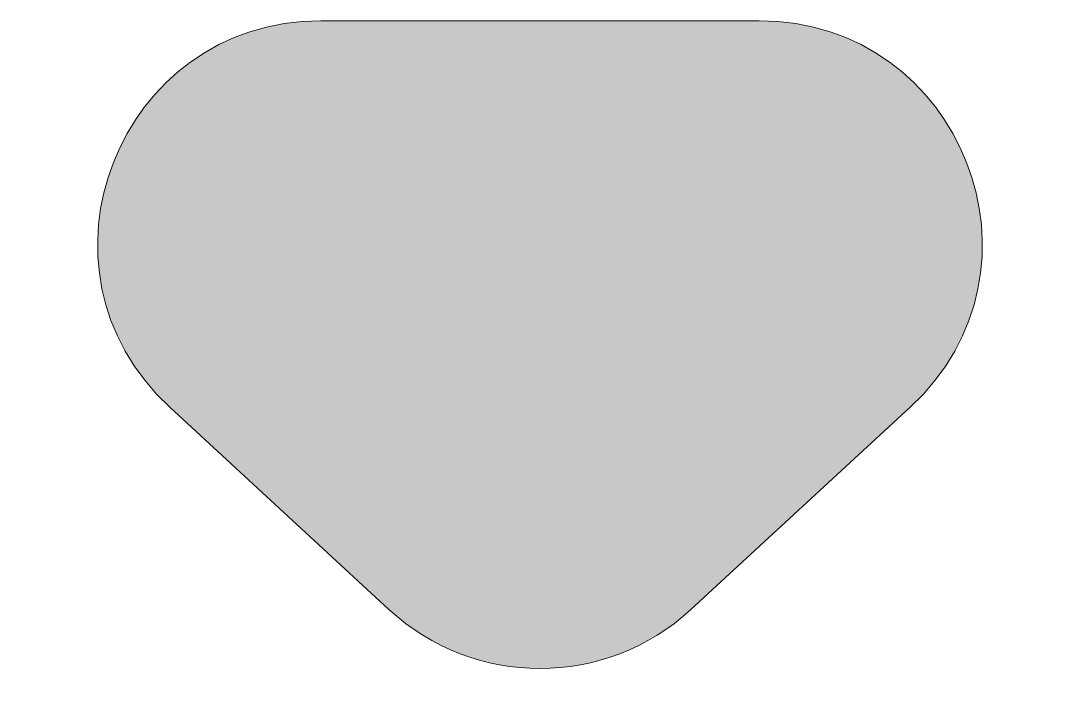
# Model space of a CAD drawing. Header units: millimetres. Extents: x 18.6 to 45.4, y -53.2 to -35.9.
import ezdxf

# ---------------------------------------------------------------- set-up
doc = ezdxf.new("R2010")
doc.units = ezdxf.units.MM
doc.header["$MEASUREMENT"] = 0
doc.layers.add('Layer 1', color=7, linetype='Continuous', lineweight=0)

msp = doc.modelspace()

# ---------------------------------------------------------------- hatches: boundary and pattern name
at = {"layer": 'Layer 1', "true_color": 0x000000, "transparency": 33554687}
h = msp.add_hatch(color=18, dxfattribs=at)
h.dxf.hatch_style = 2
edge = h.paths.add_edge_path()
edge.add_spline(control_points=[(35.876, -51.158), (35.876, -51.158), (41.543, -45.93), (41.543, -45.93), (45.395, -42.376), (42.881, -35.943), (37.64, -35.943), (37.64, -35.943), (26.306, -35.943), (26.306, -35.943), (21.065, -35.943), (18.55, -42.376), (22.402, -45.93), (22.402, -45.93), (28.069, -51.158), (28.069, -51.158), (30.274, -53.192), (33.671, -53.192), (35.876, -51.158)], knot_values=[0, 0, 0, 0, 1, 1, 1, 2, 2, 2, 3, 3, 3, 4, 4, 4, 5, 5, 5, 6, 6, 6, 6], degree=3, periodic=0)

# ---------------------------------------------------------------- linework, layer by layer
at = {"layer": 'Layer 1'}
msp.add_open_spline([(35.876, -51.158), (35.876, -51.158), (41.543, -45.93), (41.543, -45.93), (45.395, -42.376), (42.881, -35.943), (37.64, -35.943), (37.64, -35.943), (26.306, -35.943), (26.306, -35.943), (21.065, -35.943), (18.55, -42.376), (22.402, -45.93), (22.402, -45.93), (28.069, -51.158), (28.069, -51.158), (30.274, -53.192), (33.671, -53.192), (35.876, -51.158)], degree=3, knots=[0, 0, 0, 0, 1, 1, 1, 2, 2, 2, 3, 3, 3, 4, 4, 4, 5, 5, 5, 6, 6, 6, 6], dxfattribs=at)

doc.saveas('drawing.dxf')
